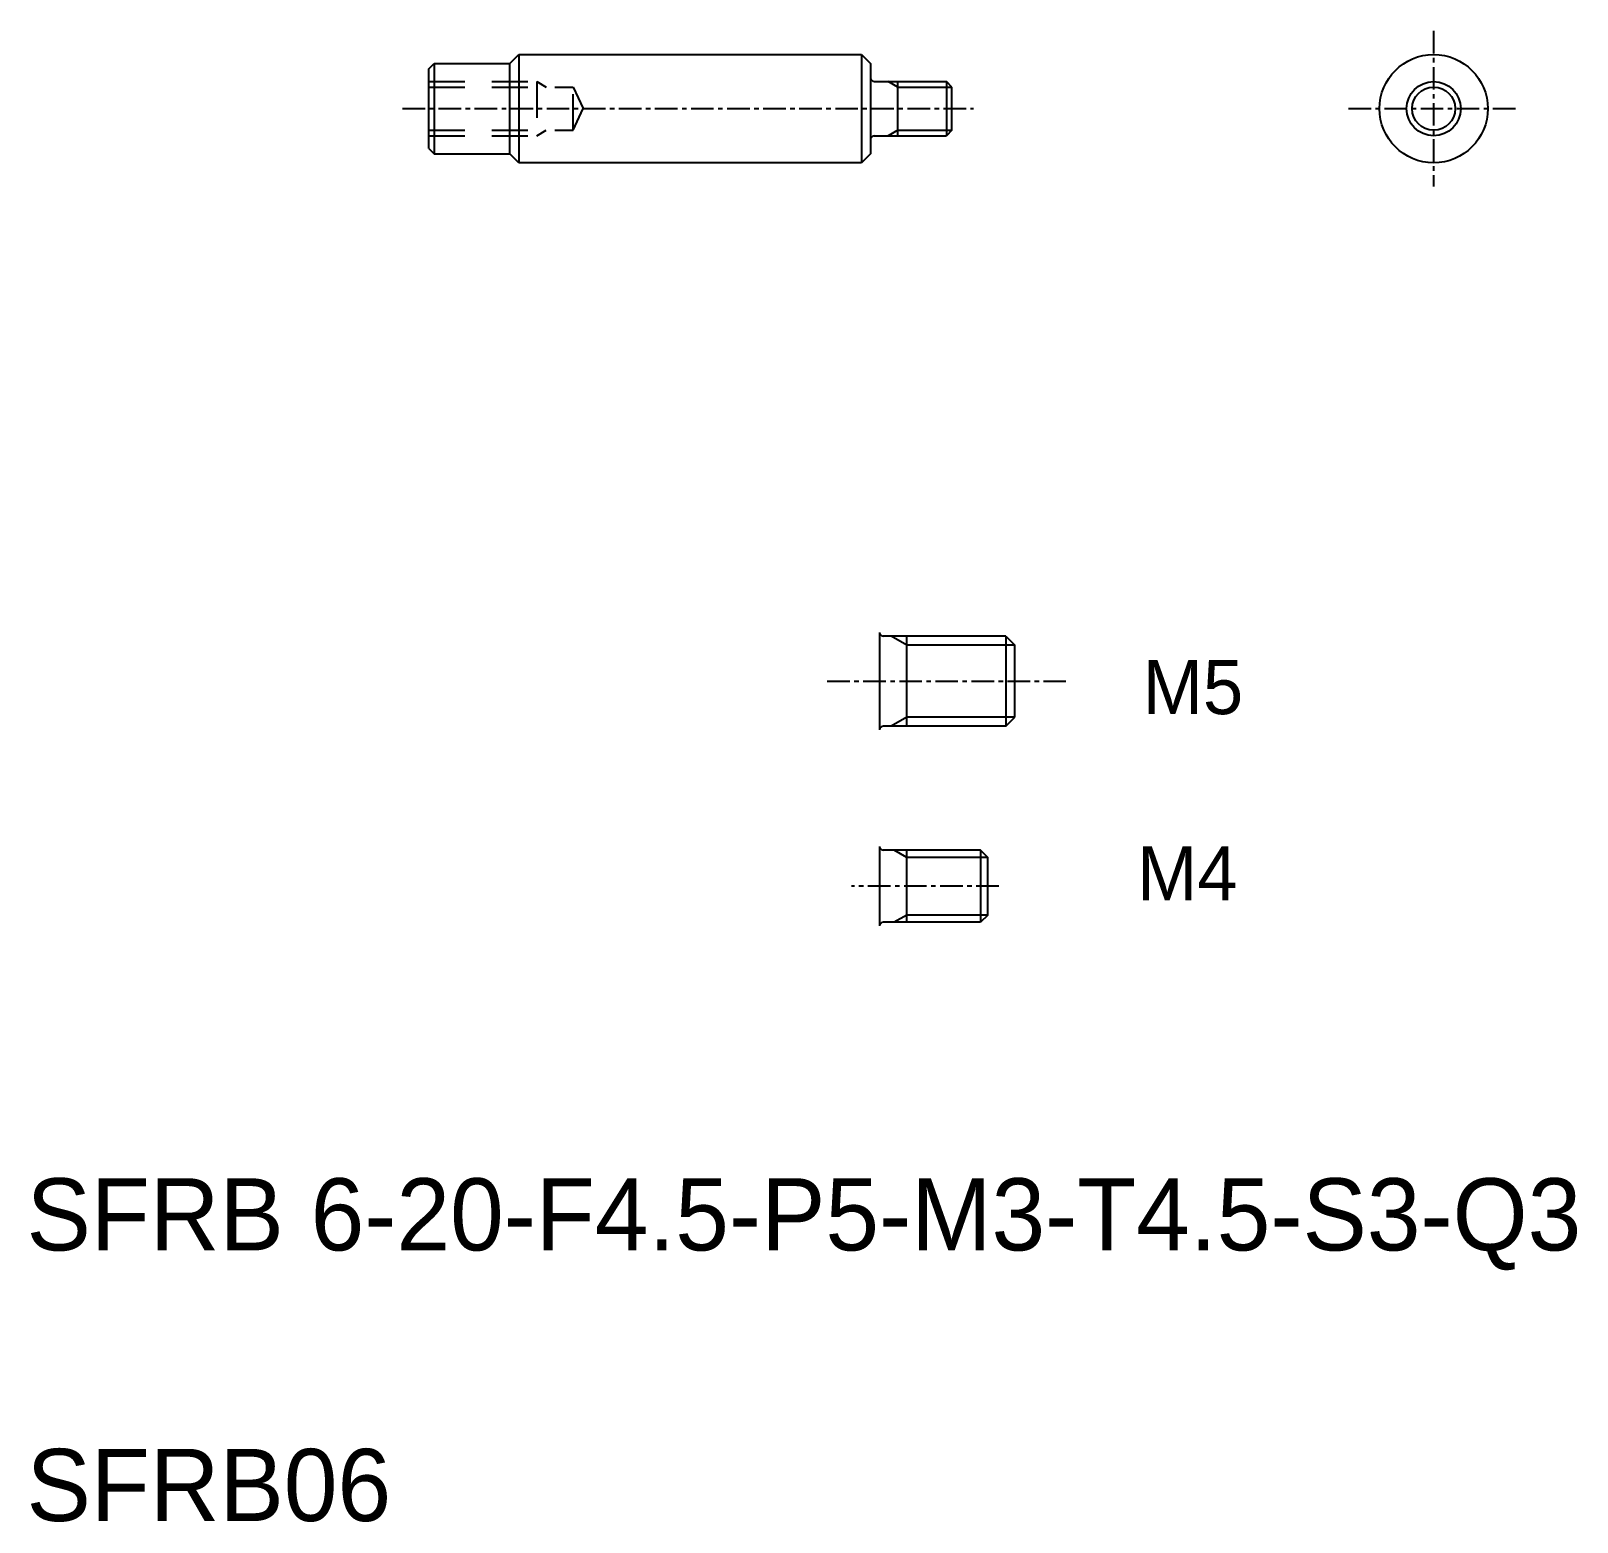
# Model space of a CAD drawing. Extents: x 44.7 to 130.4, y 57.7 to 140.4.
import ezdxf

# ---------------------------------------------------------------- set-up
doc = ezdxf.new("R2010")
doc.units = 0
doc.linetypes.add('CENTER', pattern=[2, 1.25, -0.25, 0.25, -0.25])
doc.linetypes.add('DASHED', pattern=[3.5, 2, -1.5])
doc.layers.get('0').update_dxf_attribs({"linetype": 'CONTINUOUS'})
doc.layers.add('CENTER', color=1, linetype='CENTER')

msp = doc.modelspace()

# ---------------------------------------------------------------- linework, layer by layer
for p, q in [((71.268, 138.589), (71.768, 139.089)), ((71.768, 139.089), (90.768, 139.089)), ((71.768, 139.089), (71.768, 133.089)), ((90.768, 139.089), (90.768, 133.089)), ((90.768, 139.089), (91.268, 138.589)), ((66.768, 133.889), (66.768, 138.289)), ((71.268, 133.589), (71.268, 138.589)), ((91.268, 138.589), (91.268, 133.589)), ((71.768, 137.589), (71.768, 137.589)), ((92.768, 134.589), (92.768, 137.589)), ((95.768, 137.289), (95.468, 137.589)), ((95.768, 134.889), (95.768, 137.289)), ((71.768, 136.089), (71.768, 136.089)), ((95.768, 134.889), (95.468, 134.589)), ((71.768, 133.089), (71.268, 133.589)), ((90.768, 133.089), (71.768, 133.089)), ((91.268, 133.589), (90.768, 133.089)), ((91.768, 107.054), (91.768, 101.654)), ((93.268, 101.854), (93.268, 106.854)), ((98.768, 106.854), (99.268, 106.354)), ((99.268, 102.354), (99.268, 106.354)), ((98.768, 101.854), (99.268, 102.354)), ((91.768, 95.189), (91.768, 90.789)), ((93.268, 90.989), (93.268, 94.989)), ((97.368, 94.989), (97.768, 94.589)), ((97.768, 94.589), (97.368, 94.989)), ((97.768, 94.589), (97.368, 94.989)), ((97.768, 91.389), (97.768, 94.589)), ((97.768, 91.389), (97.368, 90.989))]:
    msp.add_line(p, q)
at = {"linetype": 'CONTINUOUS'}
for p, q in [((66.768, 138.289), (67.068, 138.589)), ((66.768, 133.889), (67.068, 133.589))]:
    msp.add_line(p, q, dxfattribs=at)
at = {"color": 7, "linetype": 'CONTINUOUS'}
for p, q in [((67.068, 138.589), (71.268, 138.589)), ((67.068, 138.589), (67.068, 133.589)), ((91.468, 137.589), (95.468, 137.589)), ((91.468, 134.589), (95.468, 134.589)), ((67.068, 133.589), (71.268, 133.589)), ((98.768, 106.854), (91.968, 106.854)), ((98.768, 106.854), (98.768, 101.854)), ((98.768, 101.854), (91.968, 101.854)), ((97.368, 94.989), (91.968, 94.989)), ((97.368, 94.989), (97.368, 90.989)), ((97.368, 90.989), (91.968, 90.989))]:
    msp.add_line(p, q, dxfattribs=at)
at = {"color": 3, "linetype": 'DASHED'}
for p, q in [((66.768, 137.589), (72.768, 137.589)), ((66.768, 137.289), (74.768, 137.289)), ((72.768, 137.589), (72.768, 134.589)), ((72.768, 137.589), (73.287, 137.289)), ((74.768, 134.889), (74.768, 137.289)), ((74.768, 137.289), (75.339, 136.089)), ((74.768, 134.889), (75.339, 136.089)), ((66.768, 134.889), (74.768, 134.889)), ((66.768, 134.589), (72.768, 134.589)), ((72.768, 134.589), (73.287, 134.889))]:
    msp.add_line(p, q, dxfattribs=at)
at = {"color": 3}
for p, q in [((92.768, 137.289), (92.248, 137.589)), ((92.768, 134.889), (92.248, 134.589))]:
    msp.add_line(p, q, dxfattribs=at)
at = {"color": 3, "linetype": 'CONTINUOUS'}
for p, q in [((92.768, 137.289), (95.768, 137.289)), ((92.768, 134.889), (95.768, 134.889)), ((93.268, 106.354), (92.402, 106.854)), ((99.268, 106.354), (93.268, 106.354)), ((93.268, 102.354), (92.402, 101.854)), ((99.268, 102.354), (93.268, 102.354)), ((93.268, 94.589), (92.575, 94.989)), ((97.768, 94.589), (93.268, 94.589)), ((93.268, 91.389), (92.575, 90.989)), ((97.768, 91.389), (93.268, 91.389))]:
    msp.add_line(p, q, dxfattribs=at)
at = {"color": 7}
msp.add_line((95.468, 137.589), (95.468, 134.589), dxfattribs=at)
at = {"linetype": 'CONTINUOUS'}
for radius in [3, 1.5]:
    msp.add_circle((122.485, 136.089), radius, dxfattribs=at)
at = {"color": 3, "linetype": 'CONTINUOUS'}
msp.add_circle((122.485, 136.089), 1.2, dxfattribs=at)
for centre, start, end in [((91.468, 137.789), 180, 270), ((91.468, 134.389), 90, 180)]:
    msp.add_arc(centre, 0.2, start, end)
at = {"linetype": 'CONTINUOUS'}
for centre, start, end in [((91.968, 107.054), 180, 270), ((91.968, 101.654), 90, 180), ((91.968, 95.189), 180, 270), ((91.968, 90.789), 90, 180)]:
    msp.add_arc(centre, 0.2, start, end, dxfattribs=at)
at = {"layer": 'CENTER', "color": 1, "linetype": 'CENTER'}
for p, q in [((122.485, 140.398), (122.485, 131.78)), ((65.312, 136.089), (96.977, 136.089)), ((117.765, 136.089), (127.205, 136.089)), ((88.861, 104.354), (102.088, 104.354)), ((98.372, 92.989), (90.211, 92.989))]:
    msp.add_line(p, q, dxfattribs=at)

# ---------------------------------------------------------------- texts
at = {"color": 7, "linetype": 'CONTINUOUS'}
for s, p in [('M5', (106.35, 102.526)), ('M4', (106.037, 92.203))]:
    msp.add_text(s, height=3, dxfattribs=at).set_placement(p)
for s, p in [('SFRB 6-20-F4.5-P5-M3-T4.5-S3-Q3', (44.469, 72.799)), ('SFRB06', (44.469, 57.799))]:
    msp.add_text(s, height=4).set_placement(p)

doc.saveas('drawing.dxf')
